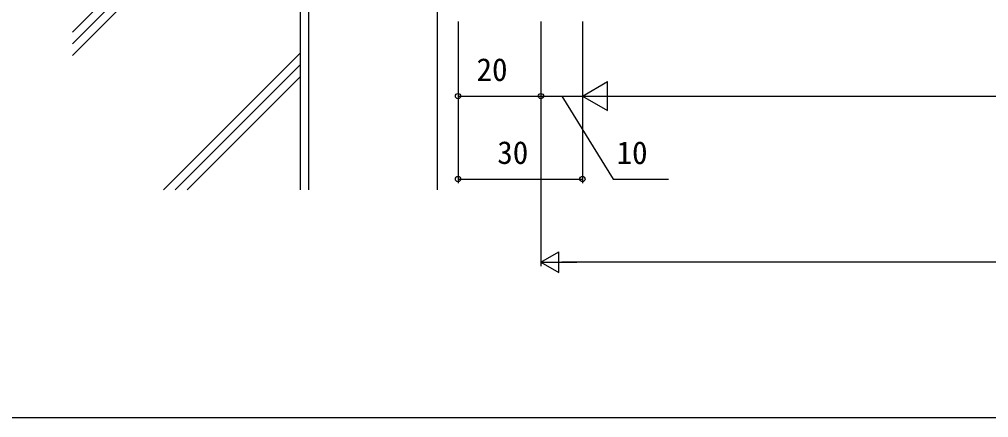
# Model space of a CAD drawing. Units: millimetres, scale not verified. Extents: x -437 to 438, y -281 to 279.
# Drawn here: x -176.6 to 57.2, y -281.2 to -185.2 of the extents above; entities that cross this region are included whole.
import ezdxf
from ezdxf.enums import TextEntityAlignment as Align

# ---------------------------------------------------------------- set-up
doc = ezdxf.new("R2010")
doc.units = ezdxf.units.MM
doc.header["$LTSCALE"] = 2
for name, color, linetype in [('0-7_YKK_D', 6, 'Continuous'), ('0-8_YKK_ZWAK', 7, 'Continuous'), ('0-9_YSS_K', 3, 'Continuous')]:
    doc.layers.add(name, color=color, linetype=linetype)
doc.styles.add('ＭＳ ゴシック', font='')
doc.styles.get('ＭＳ ゴシック').set_extended_font_data('MS Gothic')

msp = doc.modelspace()

# ---------------------------------------------------------------- linework, layer by layer
at = {"layer": '0-7_YKK_D'}
for p, q in [((-70.805, -185.7), (-70.805, -204.7)), ((-70.805, -185.7), (-70.805, -224.7)), ((-50.805, -185.7), (-50.805, -244.7)), ((-50.805, -185.7), (-50.805, -204.7)), ((-50.805, -185.7), (-50.805, -204.7)), ((-40.805, -185.7), (-40.805, -204.7)), ((-40.805, -185.7), (-40.805, -204.7)), ((-40.805, -185.7), (-40.805, -224.7)), ((-40.805, -203.7), (-34.743, -200.2)), ((-34.743, -207.2), (-34.743, -200.2)), ((-70.805, -203.7), (-50.805, -203.7)), ((-50.805, -203.7), (-40.805, -203.7)), ((-40.805, -203.7), (-34.743, -207.2)), ((-40.805, -203.7), (-28.68, -203.7)), ((-33.805, -203.7), (283.195, -203.7)), ((-70.805, -223.7), (-40.805, -223.7)), ((-50.805, -243.7), (-46.475, -241.2)), ((-46.475, -246.2), (-46.475, -241.2)), ((-50.805, -243.7), (-46.475, -246.2)), ((-50.805, -243.7), (-42.144, -243.7)), ((295.195, -243.7), (-45.805, -243.7))]:
    msp.add_line(p, q, dxfattribs=at)
msp.add_lwpolyline([(-45.805, -203.7), (-33.421, -223.731), (-20.046, -223.731)], dxfattribs=at)
for centre in [(-70.805, -203.7), (-50.805, -203.7), (-50.805, -203.7), (-70.805, -223.7), (-40.805, -223.7)]:
    msp.add_circle(centre, 0.637, dxfattribs=at)
at = {"layer": '0-8_YKK_ZWAK'}
msp.add_lwpolyline([(-436.8, -281.2), (438.2, -281.2), (438.2, 243.8)], dxfattribs=at)
at = {"layer": '0-9_YSS_K'}
for p, q in [((-108.805, -226.289), (-108.805, -126.1)), ((-108.805, -133.272), (-163.805, -188.272)), ((-108.805, -136.1), (-163.805, -191.1)), ((-108.805, -138.928), (-163.805, -193.928)), ((-75.805, -181.1), (-75.805, -226.289)), ((-108.805, -193.272), (-141.822, -226.289)), ((-108.805, -196.1), (-138.993, -226.289)), ((-108.805, -198.928), (-136.165, -226.289))]:
    msp.add_line(p, q, dxfattribs=at)
msp.add_lwpolyline([(-106.805, -226.289), (-106.805, -124.1), (-163.805, -124.1)], dxfattribs=at)

# ---------------------------------------------------------------- texts
at = {"layer": '0-7_YKK_D', "style": 'ＭＳ ゴシック'}
for s, p in [('20', (-66.344, -201.7)), ('30', (-61.344, -221.7)), ('10', (-32.572, -221.731))]:
    msp.add_text(s, height=5.499, dxfattribs=at).set_placement(p, align=Align.BOTTOM_LEFT)

doc.saveas('drawing.dxf')
